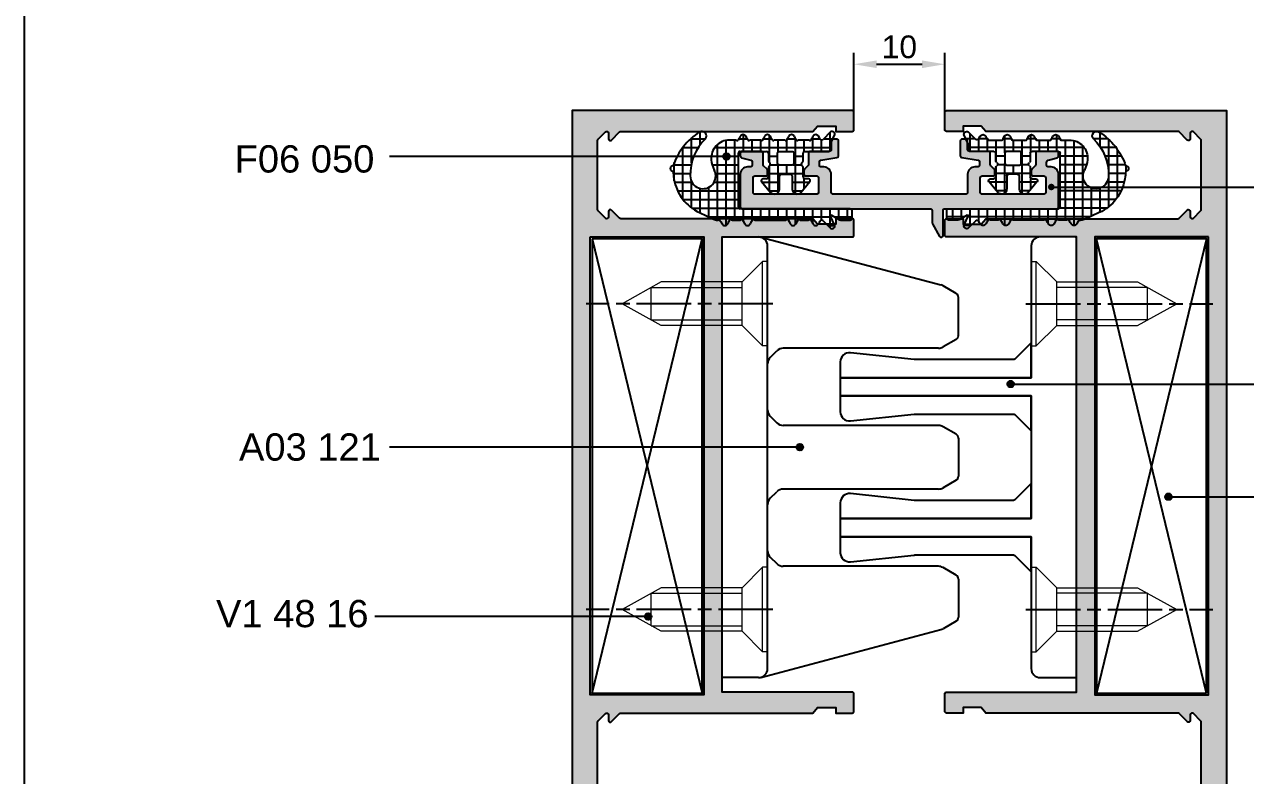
# Model space of a CAD drawing. Header units: millimetres. Extents: x -624 to 1947, y 11274 to 11571.
# Drawn here: x -623.6 to -489.2, y 11408.1 to 11490.7 of the extents above; entities that cross this region are included whole.
import ezdxf

# ---------------------------------------------------------------- set-up
doc = ezdxf.new("R2010")
doc.units = ezdxf.units.MM
for name, pattern in [('AM_ISO02W050', [7.5, 6, -1.5]), ('AM_ISO08W050', [18, 12, -1.5, 3, -1.5]), ('AM_ISO08W050x2', [9, 6, -0.75, 1.5, -0.75])]:
    doc.linetypes.add(name, pattern=pattern)
for name, color, linetype in [('AKSESUAR', 7, 'Continuous'), ('AM_7N', 4, 'AM_ISO08W050'), ('Antet', 7, 'Continuous'), ('FITIL', 11, 'Continuous'), ('mennteşe_k', 5, 'Continuous')]:
    doc.layers.add(name, color=color, linetype=linetype)
doc.styles.get("Standard").update_dxf_attribs({"font": 'arial.ttf'})
doc.dimstyles.new('ISO-25', dxfattribs={"dimtxt": 2.5, "dimasz": 2.5, "dimexe": 1.25, "dimexo": 0.625, "dimtad": 1, "dimtxsty": 'Standard', "dimcen": 2.5, "dimadec": 0, "dimazin": 0, "dimtfac": 1, "dimtmove": 0, "dimatfit": 3, "dimfxl": 1, "dimarcsym": 0})

# ---------------------------------------------------------------- blocks, each defined once
blk = doc.blocks.new('83')
at = {"color": 1, "linetype": 'Continuous', "lineweight": 15}
for p, q in [((-576.18, 12794.35), (-573.78, 12798.65)), ((-571.38, 12794.35), (-573.78, 12798.65)), ((-575.57, 12795.44), (-575.57, 12785.45)), ((-575.57, 12795.44), (-571.99, 12795.44)), ((-571.99, 12795.44), (-571.99, 12785.45)), ((-576.18, 12785.45), (-576.18, 12794.35)), ((-571.38, 12785.45), (-571.38, 12794.35)), ((-576.18, 12785.45), (-578.43, 12783.2)), ((-576.18, 12785.45), (-571.38, 12785.45)), ((-571.38, 12785.45), (-569.13, 12783.2)), ((-578.43, 12783.2), (-569.13, 12783.2)), ((-578.43, 12782.65), (-578.43, 12783.2)), ((-569.13, 12782.65), (-569.13, 12783.2)), ((-578.43, 12782.65), (-569.13, 12782.65))]:
    blk.add_line(p, q, dxfattribs=at)
blk = doc.blocks.new('*D124')
at = {"color": 0, "lineweight": -2}
for p, q in [((-532.3, 11480.71), (-532.3, 11487.58)), ((-522.3, 11480.71), (-522.3, 11487.58)), ((-529.8, 11486.33), (-524.8, 11486.33))]:
    blk.add_line(p, q, dxfattribs=at)
at = {"color": 0}
for points in [[(-529.8, 11486.75), (-529.8, 11485.91), (-532.3, 11486.33)], [(-524.8, 11485.91), (-524.8, 11486.75), (-522.3, 11486.33)]]:
    blk.add_solid(points, dxfattribs=at)
at = {"layer": 'Defpoints', "color": 0}
for p in [(-522.3, 11486.33), (-532.3, 11480.09), (-522.3, 11480.09)]:
    blk.add_point(p, dxfattribs=at)
at = {"color": 0, "insert": (-527.3, 11488.23), "char_height": 2.5, "attachment_point": 5}
blk.add_mtext('10', dxfattribs=at)
blk = doc.blocks.new('F06050')
at = {"layer": 'FITIL'}
h = blk.add_hatch(dxfattribs=at)
h.set_pattern_fill('NET', color=256, scale=0.3, angle=90, style=0)
h.set_pattern_definition([(90, (67.23765, 22865.2147), (0.9525, 6e-17), []), (7e-15, (67.23765, 22865.2147), (1e-16, -0.9525), [])])
h.paths.add_polyline_path([(-638.14, 11461.73, -0.247183), (-635.32, 11458.02, -0.030584), (-635.23, 11457.17, -1.021663), (-635.23, 11456.57, -0.173102), (-638.13, 11452.87, -0.859224), (-638.78, 11453.61, 0.212622), (-637.12, 11457.7, 1.28004), (-639.76, 11457.04, -0.103308), (-639.43, 11455.9, -0.436971), (-641.42, 11453.75), (-642.1, 11453.75, -0.162003), (-642.22, 11453.79, 0.443891), (-642.37, 11453.76, 0.00929), (-642.37, 11453.75), (-642.48, 11453.57), (-642.6, 11453.35), (-642.62, 11453.32, -0.57735), (-643.23, 11453.32), (-643.33, 11453.5), (-643.37, 11453.57), (-643.38, 11453.6), (-643.48, 11453.75, 0.00929), (-643.48, 11453.76, 0.443891), (-643.62, 11453.79, -0.162003), (-643.74, 11453.75), (-644.78, 11453.75, -0.162003), (-644.9, 11453.79, 0.443891), (-645.05, 11453.76, 0.00929), (-645.05, 11453.75), (-645.16, 11453.57), (-645.28, 11453.35), (-645.3, 11453.32, -0.57735), (-645.91, 11453.32), (-646.01, 11453.5), (-646.05, 11453.57), (-646.06, 11453.6), (-646.16, 11453.75, 0.00929), (-646.16, 11453.76, 0.443891), (-646.3, 11453.79, -0.162003), (-646.42, 11453.75), (-647.44, 11453.75, -0.162003), (-647.56, 11453.79, 0.443891), (-647.71, 11453.76, 0.00929), (-647.71, 11453.75), (-647.82, 11453.57), (-647.94, 11453.35), (-647.96, 11453.32, -0.57735), (-648.57, 11453.32), (-648.67, 11453.5), (-648.71, 11453.57), (-648.72, 11453.6), (-648.82, 11453.75, 0.00929), (-648.82, 11453.76, 0.443891), (-648.96, 11453.79, -0.162003), (-649.08, 11453.75), (-650.1, 11453.75, -0.162003), (-650.22, 11453.79, 0.443891), (-650.37, 11453.76, 0.00929), (-650.37, 11453.75), (-650.48, 11453.57), (-650.6, 11453.35), (-650.62, 11453.32, -0.57735), (-651.23, 11453.32), (-651.33, 11453.5), (-651.37, 11453.57), (-651.38, 11453.6, 0.098243), (-651.46, 11453.68, 0.374563), (-651.72, 11453.67), (-652.56, 11452.84, -0.753554), (-652.99, 11453.22), (-652.55, 11454.17, 0.109518), (-652.52, 11454.3), (-652.52, 11454.8, -0.414214), (-652.32, 11455), (-649.72, 11455, 0.414214), (-649.52, 11455.2), (-649.52, 11456.05, -0.267949), (-649.42, 11456.22, 0.57735), (-649.42, 11456.57, -0.267949), (-649.52, 11456.74), (-649.52, 11457.8, 0.414214), (-649.72, 11458), (-650.12, 11458, -0.63707), (-650.28, 11458.32), (-649.29, 11459.5, -0.700208), (-648.32, 11459.15), (-648.32, 11457.7, 0.414214), (-648.12, 11457.5), (-647.12, 11457.5, 0.414214), (-646.92, 11457.7), (-646.92, 11459.15, -0.700208), (-645.96, 11459.5), (-644.97, 11458.32, -0.63707), (-645.12, 11458), (-645.52, 11458, 0.414214), (-645.72, 11457.8), (-645.72, 11456.74, -0.267949), (-645.82, 11456.57, 0.57735), (-645.82, 11456.22, -0.267949), (-645.72, 11456.05), (-645.72, 11455.2, 0.414214), (-645.52, 11455), (-642.62, 11455, 0.414214), (-642.42, 11455.2), (-642.42, 11461.1, 0.414214), (-642.62, 11461.3), (-654.72, 11461.3, -0.414214), (-654.92, 11461.5), (-654.92, 11462.35, -0.414214), (-654.72, 11462.55), (-653.68, 11462.55, -0.131652), (-653.53, 11462.51), (-652.67, 11462.01, 0.73323), (-652.55, 11462.12), (-652.99, 11463.07, -0.8391), (-652.51, 11463.41), (-651.73, 11462.62, 0.370786), (-651.47, 11462.6, 0.103445), (-651.38, 11462.7), (-651.37, 11462.72), (-651.33, 11462.8), (-651.23, 11462.97, -0.57735), (-650.62, 11462.97), (-650.6, 11462.95), (-650.48, 11462.72), (-650.37, 11462.54, 0.00929), (-650.37, 11462.53, 0.443891), (-650.22, 11462.51, -0.162003), (-650.1, 11462.55), (-649.24, 11462.55, -0.162003), (-649.12, 11462.51, 0.443891), (-648.98, 11462.53, 0.00929), (-648.98, 11462.54), (-648.88, 11462.7), (-648.87, 11462.72), (-648.83, 11462.8), (-648.73, 11462.97, -0.57735), (-648.12, 11462.97), (-648.1, 11462.95), (-647.98, 11462.72), (-647.87, 11462.54, 0.00929), (-647.87, 11462.53, 0.443891), (-647.72, 11462.51, -0.162003), (-647.6, 11462.55), (-644.24, 11462.55, -0.162003), (-644.12, 11462.51, 0.443891), (-643.98, 11462.53, 0.00929), (-643.98, 11462.54), (-643.88, 11462.7), (-643.87, 11462.72), (-643.83, 11462.8), (-643.73, 11462.97, -0.57735), (-643.12, 11462.97), (-643.1, 11462.95), (-642.98, 11462.72), (-642.87, 11462.54, 0.00929), (-642.87, 11462.53, 0.443891), (-642.72, 11462.51, -0.162003), (-642.6, 11462.55), (-641.74, 11462.55, -0.162003), (-641.62, 11462.51, 0.443891), (-641.48, 11462.53, 0.00929), (-641.48, 11462.54), (-641.38, 11462.7), (-641.37, 11462.72), (-641.33, 11462.8), (-641.23, 11462.97, -0.57735), (-640.62, 11462.97), (-640.6, 11462.95), (-640.48, 11462.72), (-640.46, 11462.7, 0.267949), (-640.2, 11462.55), (-640.11, 11462.55, -0.109518), (-639.69, 11462.45)])
h.paths.add_polyline_path([(-648.52, 11455.2, 0.414214), (-648.32, 11455), (-646.92, 11455, 0.414214), (-646.72, 11455.2), (-646.72, 11456.3, 0.414214), (-646.92, 11456.5), (-648.32, 11456.5, 0.414214), (-648.52, 11456.3)], flags=16)
for p, q in [((-652.99, 11463.07), (-652.55, 11462.12)), ((-651.73, 11462.62), (-652.51, 11463.41)), ((-651.37, 11462.72), (-651.38, 11462.7)), ((-651.33, 11462.8), (-651.37, 11462.72)), ((-651.23, 11462.97), (-651.33, 11462.8)), ((-650.6, 11462.95), (-650.62, 11462.97)), ((-650.48, 11462.72), (-650.6, 11462.95)), ((-650.37, 11462.54), (-650.48, 11462.72)), ((-648.88, 11462.7), (-648.98, 11462.54)), ((-648.87, 11462.72), (-648.88, 11462.7)), ((-648.83, 11462.8), (-648.87, 11462.72)), ((-648.73, 11462.97), (-648.83, 11462.8)), ((-648.1, 11462.95), (-648.12, 11462.97)), ((-647.98, 11462.72), (-648.1, 11462.95)), ((-647.87, 11462.54), (-647.98, 11462.72)), ((-643.88, 11462.7), (-643.98, 11462.54)), ((-643.87, 11462.72), (-643.88, 11462.7)), ((-643.83, 11462.8), (-643.87, 11462.72)), ((-643.73, 11462.97), (-643.83, 11462.8)), ((-643.1, 11462.95), (-643.12, 11462.97)), ((-642.98, 11462.72), (-643.1, 11462.95)), ((-642.87, 11462.54), (-642.98, 11462.72)), ((-641.38, 11462.7), (-641.48, 11462.54)), ((-641.37, 11462.72), (-641.38, 11462.7)), ((-641.33, 11462.8), (-641.37, 11462.72)), ((-641.23, 11462.97), (-641.33, 11462.8)), ((-640.6, 11462.95), (-640.62, 11462.97)), ((-640.48, 11462.72), (-640.6, 11462.95)), ((-640.46, 11462.7), (-640.48, 11462.72)), ((-654.92, 11462.35), (-654.92, 11461.5)), ((-653.68, 11462.55), (-654.72, 11462.55)), ((-654.72, 11461.3), (-642.62, 11461.3)), ((-652.67, 11462.01), (-653.53, 11462.51)), ((-649.24, 11462.55), (-650.1, 11462.55)), ((-644.24, 11462.55), (-647.6, 11462.55)), ((-641.74, 11462.55), (-642.6, 11462.55)), ((-640.11, 11462.55), (-640.2, 11462.55)), ((-638.14, 11461.73), (-639.69, 11462.45)), ((-642.42, 11461.1), (-642.42, 11455.2)), ((-649.29, 11459.5), (-650.28, 11458.32)), ((-648.32, 11457.7), (-648.32, 11459.15)), ((-646.92, 11459.15), (-646.92, 11457.7)), ((-644.97, 11458.32), (-645.96, 11459.5)), ((-650.12, 11458), (-649.72, 11458)), ((-649.52, 11457.8), (-649.52, 11456.74)), ((-647.12, 11457.5), (-648.12, 11457.5)), ((-645.72, 11456.74), (-645.72, 11457.8)), ((-645.52, 11458), (-645.12, 11458)), ((-649.52, 11456.05), (-649.52, 11455.2)), ((-645.72, 11455.2), (-645.72, 11456.05)), ((-652.52, 11454.8), (-652.52, 11454.3)), ((-649.72, 11455), (-652.32, 11455)), ((-642.62, 11455), (-645.52, 11455)), ((-652.55, 11454.17), (-652.99, 11453.22)), ((-652.56, 11452.84), (-651.72, 11453.67)), ((-651.38, 11453.6), (-651.37, 11453.57)), ((-651.37, 11453.57), (-651.33, 11453.5)), ((-651.33, 11453.5), (-651.23, 11453.32)), ((-650.62, 11453.32), (-650.6, 11453.35)), ((-650.6, 11453.35), (-650.48, 11453.57)), ((-650.48, 11453.57), (-650.37, 11453.75)), ((-650.1, 11453.75), (-649.08, 11453.75)), ((-648.82, 11453.75), (-648.72, 11453.6)), ((-648.72, 11453.6), (-648.71, 11453.57)), ((-648.71, 11453.57), (-648.67, 11453.5)), ((-648.67, 11453.5), (-648.57, 11453.32)), ((-647.96, 11453.32), (-647.94, 11453.35)), ((-647.94, 11453.35), (-647.82, 11453.57)), ((-647.82, 11453.57), (-647.71, 11453.75)), ((-647.44, 11453.75), (-646.42, 11453.75)), ((-646.16, 11453.75), (-646.06, 11453.6)), ((-646.06, 11453.6), (-646.05, 11453.57)), ((-646.05, 11453.57), (-646.01, 11453.5)), ((-646.01, 11453.5), (-645.91, 11453.32)), ((-645.3, 11453.32), (-645.28, 11453.35)), ((-645.28, 11453.35), (-645.16, 11453.57)), ((-645.16, 11453.57), (-645.05, 11453.75)), ((-644.78, 11453.75), (-643.74, 11453.75)), ((-643.48, 11453.75), (-643.38, 11453.6)), ((-643.38, 11453.6), (-643.37, 11453.57)), ((-643.37, 11453.57), (-643.33, 11453.5)), ((-643.33, 11453.5), (-643.23, 11453.32)), ((-642.62, 11453.32), (-642.6, 11453.35)), ((-642.6, 11453.35), (-642.48, 11453.57)), ((-642.48, 11453.57), (-642.37, 11453.75)), ((-642.1, 11453.75), (-641.42, 11453.75))]:
    blk.add_line(p, q, dxfattribs=at)
blk.add_lwpolyline([(-646.92, 11455), (-648.32, 11455, -0.414214), (-648.52, 11455.2), (-648.52, 11456.3, -0.414214), (-648.32, 11456.5), (-646.92, 11456.5, -0.414214), (-646.72, 11456.3), (-646.72, 11455.2, -0.414214)], format="xyb", close=True, dxfattribs=at)
for centre, radius, start, end in [((-652.72, 11463.2), 0.3, 45, 205), ((-651.58, 11462.77), 0.2, 225, 306.3763), ((-651.64, 11462.85), 0.3, 306.3763, 330), ((-650.92, 11462.8), 0.35, 30, 150), ((-648.42, 11462.8), 0.35, 30, 150), ((-643.42, 11462.8), 0.35, 30, 150), ((-640.92, 11462.8), 0.35, 30, 150), ((-640.2, 11462.85), 0.3, 210, 270), ((-654.72, 11462.35), 0.2, 90, 180), ((-654.72, 11461.5), 0.2, 180, 270), ((-653.68, 11462.25), 0.3, 60, 90), ((-652.63, 11462.08), 0.0845, 240, 25), ((-650.28, 11462.59), 0.1, 208.9355, 211.0645), ((-650.28, 11462.59), 0.1, 211.0645, 306.8086), ((-650.1, 11462.35), 0.2, 90, 126.8086), ((-649.24, 11462.35), 0.2, 53.1914, 90), ((-649.06, 11462.59), 0.1, 233.1914, 328.9355), ((-649.06, 11462.59), 0.1, 328.9355, 331.0645), ((-647.78, 11462.59), 0.1, 208.9355, 211.0645), ((-647.78, 11462.59), 0.1, 211.0645, 306.8086), ((-647.6, 11462.35), 0.2, 90, 126.8086), ((-644.24, 11462.35), 0.2, 53.1914, 90), ((-644.06, 11462.59), 0.1, 233.1914, 328.9355), ((-644.06, 11462.59), 0.1, 328.9355, 331.0645), ((-642.78, 11462.59), 0.1, 208.9355, 211.0645), ((-642.78, 11462.59), 0.1, 211.0645, 306.8086), ((-642.6, 11462.35), 0.2, 90, 126.8086), ((-642.62, 11461.1), 0.2, 0, 90), ((-641.74, 11462.35), 0.2, 53.1914, 90), ((-641.56, 11462.59), 0.1, 233.1914, 328.9355), ((-641.56, 11462.59), 0.1, 328.9355, 331.0645), ((-640.11, 11461.55), 1, 65, 90), ((-640.25, 11457.2), 5, 9.463, 65), ((-648.87, 11459.15), 0.547, 0, 140), ((-646.37, 11459.15), 0.547, 40, 180), ((-638.52, 11457.7), 1.4, 0, 208.0085), ((-650.12, 11458.2), 0.2, 140, 270), ((-649.72, 11457.8), 0.2, 0, 90), ((-648.12, 11457.7), 0.2, 180, 270), ((-647.12, 11457.7), 0.2, 270, 360), ((-645.52, 11457.8), 0.2, 90, 180), ((-645.12, 11458.2), 0.2, 270, 40), ((-642.54, 11457.52), 5.42, 313.8732, 1.8875), ((-642.22, 11456.87), 7, 2.4557, 9.463), ((-649.32, 11456.74), 0.2, 180, 240), ((-649.32, 11456.05), 0.2, 120, 180), ((-649.52, 11456.4), 0.2, 300, 60), ((-645.72, 11456.4), 0.2, 120, 240), ((-645.92, 11456.74), 0.2, 300, 360), ((-645.92, 11456.05), 0.2, 0, 60), ((-642.32, 11455.68), 2.9, 4.4157, 28.0085), ((-641.87, 11458.79), 7, 302.2231, 341.5059), ((-635.22, 11456.87), 0.3, 268.7721, 91.2279), ((-652.32, 11454.8), 0.2, 90, 180), ((-649.72, 11455.2), 0.2, 270, 0), ((-645.52, 11455.2), 0.2, 180, 270), ((-642.62, 11455.2), 0.2, 270, 0), ((-641.42, 11455.75), 2, 270, 4.4157), ((-652.72, 11453.1), 0.3, 155, 303), ((-652.82, 11454.3), 0.3, 335, 360), ((-651.58, 11453.53), 0.2, 52.4436, 134.5799), ((-651.64, 11453.45), 0.3, 30, 52.4436), ((-650.92, 11453.5), 0.35, 210, 330), ((-650.28, 11453.71), 0.1, 53.1914, 148.9355), ((-650.28, 11453.71), 0.1, 148.9355, 151.0645), ((-650.1, 11453.95), 0.2, 233.1914, 270), ((-649.08, 11453.95), 0.2, 270, 306.8086), ((-648.9, 11453.71), 0.1, 31.0645, 126.8086), ((-648.9, 11453.71), 0.1, 28.9355, 31.0645), ((-648.26, 11453.5), 0.35, 210, 330), ((-647.62, 11453.71), 0.1, 53.1914, 148.9355), ((-647.62, 11453.71), 0.1, 148.9355, 151.0645), ((-647.44, 11453.95), 0.2, 233.1914, 270), ((-646.42, 11453.95), 0.2, 270, 306.8086), ((-646.24, 11453.71), 0.1, 31.0645, 126.8086), ((-646.24, 11453.71), 0.1, 28.9355, 31.0645), ((-645.6, 11453.5), 0.35, 210, 330), ((-644.96, 11453.71), 0.1, 53.1914, 148.9355), ((-644.96, 11453.71), 0.1, 148.9355, 151.0645), ((-644.78, 11453.95), 0.2, 233.1914, 270), ((-643.74, 11453.95), 0.2, 270, 306.8086), ((-643.56, 11453.71), 0.1, 31.0645, 126.8086), ((-643.56, 11453.71), 0.1, 28.9355, 31.0645), ((-642.92, 11453.5), 0.35, 210, 330), ((-642.28, 11453.71), 0.1, 53.1914, 148.9355), ((-642.28, 11453.71), 0.1, 148.9355, 151.0645), ((-642.1, 11453.95), 0.2, 233.1914, 270), ((-638.4, 11453.29), 0.5, 139.5433, 302.2231)]:
    blk.add_arc(centre, radius, start, end, dxfattribs=at)

msp = doc.modelspace()

# ---------------------------------------------------------------- hatches: boundary and pattern name
msp.add_hatch(color=7).paths.add_polyline_path([(-523.899, 11470.437), (-544.599, 11470.437, -0.4142136), (-544.799, 11470.637), (-544.799, 11474.237, -0.4142136), (-543.999, 11475.037), (-543.699, 11475.037, 0.4142136), (-543.499, 11475.237), (-543.499, 11475.584, 0.3398609), (-543.648, 11475.777), (-544.651, 11476.044, -0.3398609), (-544.799, 11476.237), (-544.799, 11476.537, -0.4142136), (-544.599, 11476.737), (-542.499, 11476.737, -0.4142136), (-542.299, 11476.537), (-542.299, 11475.303, 0.1989124), (-542.241, 11475.162), (-541.858, 11474.779, -0.1989124), (-541.799, 11474.637), (-541.799, 11474.237, -0.4142136), (-541.999, 11474.037), (-543.199, 11474.037, 0.4142136), (-543.399, 11473.837), (-543.399, 11472.237, 0.4142136), (-543.199, 11472.037), (-536.399, 11472.037, 0.4142136), (-536.199, 11472.237), (-536.199, 11473.837, 0.4142136), (-536.399, 11474.037), (-537.599, 11474.037, -0.4142136), (-537.799, 11474.237), (-537.799, 11474.637, -0.1989124), (-537.741, 11474.779), (-537.358, 11475.162, 0.1989124), (-537.299, 11475.303), (-537.299, 11476.537, -0.4142136), (-537.099, 11476.737), (-534.999, 11476.737, 0.4142136), (-534.799, 11476.937), (-534.799, 11477.887, -0.4142136), (-534.599, 11478.087), (-534.199, 11478.087, -0.4142136), (-533.999, 11477.887), (-533.999, 11476.252, -0.3696029), (-534.169, 11476.055), (-535.951, 11475.777, 0.3398609), (-536.099, 11475.584), (-536.099, 11475.237, 0.4142136), (-535.899, 11475.037), (-535.599, 11475.037, -0.4142136), (-534.799, 11474.237), (-534.799, 11472.237, 0.4142136), (-534.599, 11472.037), (-519.999, 11472.037, 0.4142136), (-519.799, 11472.237), (-519.799, 11474.237, -0.4142136), (-518.999, 11475.037), (-518.699, 11475.037, 0.4142136), (-518.499, 11475.237), (-518.499, 11475.584, 0.3398609), (-518.648, 11475.777), (-520.43, 11476.055, -0.3696029), (-520.599, 11476.252), (-520.599, 11477.887, -0.4142136), (-520.399, 11478.087), (-519.999, 11478.087, -0.4142136), (-519.799, 11477.887), (-519.799, 11476.937, 0.4142136), (-519.599, 11476.737), (-517.499, 11476.737, -0.4142136), (-517.299, 11476.537), (-517.299, 11475.303, 0.1989124), (-517.241, 11475.162), (-516.858, 11474.779, -0.1989124), (-516.799, 11474.637), (-516.799, 11474.237, -0.4142136), (-516.999, 11474.037), (-518.199, 11474.037, 0.4142136), (-518.399, 11473.837), (-518.399, 11472.237, 0.4142136), (-518.199, 11472.037), (-511.399, 11472.037, 0.4142136), (-511.199, 11472.237), (-511.199, 11473.837, 0.4142136), (-511.399, 11474.037), (-512.599, 11474.037, -0.4142136), (-512.799, 11474.237), (-512.799, 11474.637, -0.1989124), (-512.741, 11474.779), (-512.358, 11475.162, 0.1989124), (-512.299, 11475.303), (-512.299, 11476.537, -0.4142136), (-512.099, 11476.737), (-509.999, 11476.737, -0.4142136), (-509.799, 11476.537), (-509.799, 11476.237, -0.3398609), (-509.948, 11476.044), (-510.951, 11475.777, 0.3398609), (-511.099, 11475.584), (-511.099, 11475.237, 0.4142136), (-510.899, 11475.037), (-510.599, 11475.037, -0.4142136), (-509.799, 11474.237), (-509.799, 11470.637, -0.4142136), (-509.999, 11470.437), (-522.299, 11470.437, 0.4142136), (-522.499, 11470.237), (-522.499, 11467.487, -0.767327), (-522.873, 11467.387), (-523.673, 11468.773, -0.1316525), (-523.699, 11468.873), (-523.699, 11470.237, 0.4142136)])
at = {"layer": 'AKSESUAR', "linetype": 'ByBlock'}
h = msp.add_hatch(color=30, dxfattribs=at)
h.paths.add_polyline_path([(-532.299, 11390.235), (-532.299, 11393.235, 0.4142136), (-532.499, 11393.435), (-534.299, 11393.435), (-534.299, 11392.835), (-536.299, 11392.835), (-536.803, 11393.435), (-557.934, 11393.435, -0.1989124), (-558.075, 11393.494), (-558.958, 11394.377, 0.6681786), (-559.299, 11394.235), (-559.299, 11393.635, -0.6681786), (-559.641, 11393.494), (-560.441, 11394.294, -0.1989124), (-560.499, 11394.435), (-560.499, 11402.035, -0.1989124), (-560.441, 11402.177), (-559.641, 11402.977, -0.6681786), (-559.299, 11402.835), (-559.299, 11402.235, 0.6681786), (-558.958, 11402.094), (-558.075, 11402.977, -0.1989124), (-557.934, 11403.035), (-536.803, 11403.035), (-536.299, 11403.635), (-534.299, 11403.635), (-534.299, 11403.035), (-532.499, 11403.035, 0.4142136), (-532.299, 11403.235), (-532.299, 11405.135, 0.4142136), (-532.499, 11405.335), (-534.299, 11405.335), (-534.299, 11404.735), (-536.299, 11404.735), (-536.803, 11405.335), (-557.934, 11405.335, -0.1989124), (-558.075, 11405.394), (-558.958, 11406.277, 0.6681786), (-559.299, 11406.135), (-559.299, 11405.535, -0.6681786), (-559.641, 11405.394), (-560.441, 11406.194, -0.1989124), (-560.499, 11406.335), (-560.499, 11413.935, -0.1989124), (-560.441, 11414.077), (-559.641, 11414.877, -0.6681786), (-559.299, 11414.735), (-559.299, 11414.135, 0.6681786), (-558.958, 11413.994), (-558.075, 11414.877, -0.1989124), (-557.934, 11414.935), (-536.803, 11414.935), (-536.299, 11415.535), (-534.299, 11415.535), (-534.299, 11414.935), (-532.499, 11414.935, 0.4142136), (-532.299, 11415.135), (-532.299, 11417.035, 0.4142136), (-532.499, 11417.235), (-546.799, 11417.235), (-546.799, 11418.835), (-546.799, 11467.335), (-542.799, 11467.335), (-532.499, 11467.335, 0.4142136), (-532.299, 11467.535), (-532.299, 11469.135, 0.4142136), (-532.499, 11469.335), (-534.299, 11469.335), (-534.299, 11468.735), (-536.299, 11468.735), (-536.803, 11469.335), (-557.934, 11469.335, -0.1989124), (-558.075, 11469.394), (-558.958, 11470.277, 0.6681786), (-559.299, 11470.135), (-559.299, 11469.535, -0.6681786), (-559.641, 11469.394), (-560.441, 11470.194, -0.1989124), (-560.499, 11470.335), (-560.499, 11477.935, -0.1989124), (-560.441, 11478.077), (-559.641, 11478.877, -0.6681786), (-559.299, 11478.735), (-559.299, 11478.135, 0.6681786), (-558.958, 11477.994), (-558.075, 11478.877, -0.1989124), (-557.934, 11478.935), (-536.803, 11478.935), (-536.299, 11479.535), (-534.299, 11479.535), (-534.299, 11478.935), (-532.499, 11478.935, 0.4142136), (-532.299, 11479.135), (-532.299, 11481.035, 0.4142136), (-532.499, 11481.235), (-563.299, 11481.235), (-563.299, 11371.435, 0.4142136), (-563.099, 11371.235), (-561.415, 11371.235, 0.2679492), (-561.242, 11371.335), (-561.126, 11371.535, 0.1316525), (-561.099, 11371.635), (-561.099, 11372.035, 0.4142136), (-561.299, 11372.235), (-561.895, 11372.235, -0.5038104), (-562.182, 11372.623, -0.7405316), (-557.017, 11372.623, -0.5038104), (-557.304, 11372.235), (-557.899, 11372.235, 0.4142136), (-558.099, 11372.035), (-558.099, 11371.635, 0.1316525), (-558.073, 11371.535), (-557.957, 11371.335, 0.2679492), (-557.784, 11371.235), (-540.999, 11371.235, 0.4142136), (-540.799, 11371.435), (-540.799, 11371.923), (-541.299, 11372.235), (-540.799, 11372.548), (-540.799, 11373.723), (-541.299, 11374.035), (-540.799, 11374.348), (-540.799, 11375.523), (-541.299, 11375.835), (-540.799, 11376.148), (-540.799, 11377.323), (-541.299, 11377.635), (-540.799, 11377.948), (-540.799, 11378.635, 0.1989124), (-540.858, 11378.777), (-541.541, 11379.46, -0.1989124), (-541.599, 11379.601), (-541.599, 11380.935, -0.4142136), (-540.599, 11381.935), (-537.799, 11381.935, -0.4142136), (-536.799, 11380.935), (-536.799, 11378.848), (-536.299, 11378.535), (-536.799, 11378.223), (-536.799, 11377.048), (-536.299, 11376.735), (-536.799, 11376.423), (-536.799, 11375.248), (-536.299, 11374.935), (-536.799, 11374.623), (-536.799, 11373.448), (-536.299, 11373.135), (-536.799, 11372.823), (-536.799, 11371.735), (-536.299, 11371.235), (-532.499, 11371.235, 0.4142136), (-532.299, 11371.435), (-532.299, 11372.435, 0.4142136), (-532.499, 11372.635), (-534.599, 11372.635, -0.420959), (-534.799, 11372.84), (-534.599, 11381.547, -0.4075001), (-534.099, 11382.035), (-532.499, 11382.035, 0.4142136), (-532.299, 11382.235), (-532.299, 11384.635, 0.2679492), (-532.399, 11384.808), (-532.573, 11384.908, 0.1316525), (-532.673, 11384.935), (-533.099, 11384.935, 0.4142136), (-533.299, 11384.735), (-533.299, 11383.635, -0.4142136), (-533.499, 11383.435), (-535.087, 11383.435, -0.1049636), (-535.493, 11383.521), (-537.13, 11384.249, 0.1049636), (-537.536, 11384.335), (-540.999, 11384.335, -0.4142136), (-541.199, 11384.535), (-541.199, 11391.235, -0.4142136), (-540.999, 11391.435), (-533.499, 11391.435, -0.4142136), (-533.299, 11391.235), (-533.299, 11390.135, 0.4142136), (-533.099, 11389.935), (-532.673, 11389.935, 0.1316525), (-532.573, 11389.962), (-532.399, 11390.062, 0.2679492)])
h.paths.add_polyline_path([(-561.299, 11376.735), (-561.299, 11391.035, -0.4142136), (-560.899, 11391.435), (-557.362, 11391.435, -0.2216947), (-557.055, 11391.292), (-555.557, 11389.507, 0.7002075), (-555.204, 11389.635), (-555.204, 11391.435), (-543.299, 11391.435), (-543.299, 11373.235), (-555.204, 11373.235), (-555.204, 11376.335, 0.4142136), (-555.404, 11376.535), (-561.099, 11376.535, -0.4142136)], flags=16)
h.paths.add_polyline_path([(-561.299, 11467.335), (-548.799, 11467.335), (-548.799, 11416.935), (-561.299, 11416.935)], flags=16)
h = msp.add_hatch(color=30, dxfattribs=at)
h.paths.add_polyline_path([(-522.299, 11390.235), (-522.299, 11393.235, -0.4142136), (-522.099, 11393.435), (-520.299, 11393.435), (-520.299, 11392.835), (-518.299, 11392.835), (-517.796, 11393.435), (-496.665, 11393.435, 0.1989124), (-496.524, 11393.494), (-495.641, 11394.377, -0.6681786), (-495.299, 11394.235), (-495.299, 11393.635, 0.6681786), (-494.958, 11393.494), (-494.158, 11394.294, 0.1989124), (-494.099, 11394.435), (-494.099, 11402.035, 0.1989124), (-494.158, 11402.177), (-494.958, 11402.977, 0.6681786), (-495.299, 11402.835), (-495.299, 11402.235, -0.6681786), (-495.641, 11402.094), (-496.524, 11402.977, 0.1989124), (-496.665, 11403.035), (-517.796, 11403.035), (-518.299, 11403.635), (-520.299, 11403.635), (-520.299, 11403.035), (-522.099, 11403.035, -0.4142136), (-522.299, 11403.235), (-522.299, 11405.135, -0.4142136), (-522.099, 11405.335), (-520.299, 11405.335), (-520.299, 11404.735), (-518.299, 11404.735), (-517.796, 11405.335), (-496.665, 11405.335, 0.1989124), (-496.524, 11405.394), (-495.641, 11406.277, -0.6681786), (-495.299, 11406.135), (-495.299, 11405.535, 0.6681786), (-494.958, 11405.394), (-494.158, 11406.194, 0.1989124), (-494.099, 11406.335), (-494.099, 11413.935, 0.1989124), (-494.158, 11414.077), (-494.958, 11414.877, 0.6681786), (-495.299, 11414.735), (-495.299, 11414.135, -0.6681786), (-495.641, 11413.994), (-496.524, 11414.877, 0.1989124), (-496.665, 11414.935), (-517.796, 11414.935), (-518.299, 11415.535), (-520.299, 11415.535), (-520.299, 11414.935), (-522.099, 11414.935, -0.4142136), (-522.299, 11415.135), (-522.299, 11417.035, -0.4142136), (-522.099, 11417.235), (-507.799, 11417.235), (-507.799, 11418.835), (-507.799, 11467.335), (-511.799, 11467.335), (-522.099, 11467.335, -0.4142136), (-522.299, 11467.535), (-522.299, 11469.135, -0.4142136), (-522.099, 11469.335), (-520.299, 11469.335), (-520.299, 11468.735), (-518.299, 11468.735), (-517.796, 11469.335), (-496.665, 11469.335, 0.1989124), (-496.524, 11469.394), (-495.641, 11470.277, -0.6681786), (-495.299, 11470.135), (-495.299, 11469.535, 0.6681786), (-494.958, 11469.394), (-494.158, 11470.194, 0.1989124), (-494.099, 11470.335), (-494.099, 11477.935, 0.1989124), (-494.158, 11478.077), (-494.958, 11478.877, 0.6681786), (-495.299, 11478.735), (-495.299, 11478.135, -0.6681786), (-495.641, 11477.994), (-496.524, 11478.877, 0.1989124), (-496.665, 11478.935), (-517.796, 11478.935), (-518.299, 11479.535), (-520.299, 11479.535), (-520.299, 11478.935), (-522.099, 11478.935, -0.4142136), (-522.299, 11479.135), (-522.299, 11481.035, -0.4142136), (-522.099, 11481.235), (-491.299, 11481.235), (-491.299, 11371.435, -0.4142136), (-491.499, 11371.235), (-493.184, 11371.235, -0.2679492), (-493.357, 11371.335), (-493.473, 11371.535, -0.1316525), (-493.499, 11371.635), (-493.499, 11372.035, -0.4142136), (-493.299, 11372.235), (-492.704, 11372.235, 0.5038104), (-492.417, 11372.623, 0.7405316), (-497.582, 11372.623, 0.5038104), (-497.295, 11372.235), (-496.699, 11372.235, -0.4142136), (-496.499, 11372.035), (-496.499, 11371.635, -0.1316525), (-496.526, 11371.535), (-496.642, 11371.335, -0.2679492), (-496.815, 11371.235), (-513.599, 11371.235, -0.4142136), (-513.799, 11371.435), (-513.799, 11371.923), (-513.299, 11372.235), (-513.799, 11372.548), (-513.799, 11373.723), (-513.299, 11374.035), (-513.799, 11374.348), (-513.799, 11375.523), (-513.299, 11375.835), (-513.799, 11376.148), (-513.799, 11377.323), (-513.299, 11377.635), (-513.799, 11377.948), (-513.799, 11378.635, -0.1989124), (-513.741, 11378.777), (-513.058, 11379.46, 0.1989124), (-512.999, 11379.601), (-512.999, 11380.935, 0.4142136), (-513.999, 11381.935), (-516.799, 11381.935, 0.4142136), (-517.799, 11380.935), (-517.799, 11378.848), (-518.299, 11378.535), (-517.799, 11378.223), (-517.799, 11377.048), (-518.299, 11376.735), (-517.799, 11376.423), (-517.799, 11375.248), (-518.299, 11374.935), (-517.799, 11374.623), (-517.799, 11373.448), (-518.299, 11373.135), (-517.799, 11372.823), (-517.799, 11371.735), (-518.299, 11371.235), (-522.099, 11371.235, -0.4142136), (-522.299, 11371.435), (-522.299, 11372.435, -0.4142136), (-522.099, 11372.635), (-519.999, 11372.635, 0.420959), (-519.8, 11372.84), (-520, 11381.547, 0.4075001), (-520.499, 11382.035), (-522.099, 11382.035, -0.4142136), (-522.299, 11382.235), (-522.299, 11384.635, -0.2679492), (-522.199, 11384.808), (-522.026, 11384.908, -0.1316525), (-521.926, 11384.935), (-521.499, 11384.935, -0.4142136), (-521.299, 11384.735), (-521.299, 11383.635, 0.4142136), (-521.099, 11383.435), (-519.512, 11383.435, 0.1049636), (-519.106, 11383.521), (-517.469, 11384.249, -0.1049636), (-517.063, 11384.335), (-513.599, 11384.335, 0.4142136), (-513.399, 11384.535), (-513.399, 11391.235, 0.4142136), (-513.599, 11391.435), (-521.099, 11391.435, 0.4142136), (-521.299, 11391.235), (-521.299, 11390.135, -0.4142136), (-521.499, 11389.935), (-521.926, 11389.935, -0.1316525), (-522.026, 11389.962), (-522.199, 11390.062, -0.2679492)])
h.paths.add_polyline_path([(-493.299, 11376.735), (-493.299, 11391.035, 0.4142136), (-493.699, 11391.435), (-497.237, 11391.435, 0.2216947), (-497.544, 11391.292), (-499.042, 11389.507, -0.7002075), (-499.395, 11389.635), (-499.395, 11391.435), (-511.299, 11391.435), (-511.299, 11373.235), (-499.395, 11373.235), (-499.395, 11376.335, -0.4142136), (-499.195, 11376.535), (-493.499, 11376.535, 0.4142136)], flags=16)
h.paths.add_polyline_path([(-493.299, 11467.335), (-505.799, 11467.335), (-505.799, 11416.935), (-493.299, 11416.935)], flags=16)
at = {"layer": 'Antet'}
h = msp.add_hatch(dxfattribs=at)
h.set_pattern_fill('LINE', color=0, scale=0.5, angle=45, style=0)
h.set_pattern_definition([(45, (480.02667, 11440.33748), (-0.044194174, 0.044194174), [])])
edge = h.paths.add_edge_path()
edge.add_arc((-546.33, 11476.166), 0.362, 0, 360)
h = msp.add_hatch(color=0, dxfattribs=at)
h.set_gradient(color1=(77, 0, 0))
edge = h.paths.add_edge_path()
edge.add_arc((-510.586, 11472.822), 0.362, 0, 360)
h = msp.add_hatch(dxfattribs=at)
h.set_pattern_fill('LINE', color=0, scale=0.5, angle=45, style=0)
h.set_pattern_definition([(45, (511.29775, 11415.31747), (-0.044194174, 0.044194174), [])])
edge = h.paths.add_edge_path()
edge.add_arc((-515.058, 11451.146), 0.362, 0, 360)
h = msp.add_hatch(dxfattribs=at)
h.set_pattern_fill('LINE', color=0, scale=0.5, angle=45, style=0)
h.set_pattern_definition([(45, (488.096355, 11408.359315), (-0.044194174, 0.044194174), [])])
edge = h.paths.add_edge_path()
edge.add_arc((-538.26, 11444.188), 0.362, 0, 360)
h = msp.add_hatch(dxfattribs=at)
h.set_pattern_fill('LINE', color=0, scale=0.5, angle=45, style=0)
h.set_pattern_definition([(45, (528.663446, 11402.91854), (-0.044194174, 0.044194174), [])])
edge = h.paths.add_edge_path()
edge.add_arc((-497.693, 11438.747), 0.362, 0, 360)
h = msp.add_hatch(dxfattribs=at)
h.set_pattern_fill('LINE', color=0, scale=0.5, angle=45, style=0)
h.set_pattern_definition([(45, (471.42697, 11389.72437), (-0.044194174, 0.044194174), [])])
edge = h.paths.add_edge_path()
edge.add_arc((-554.929, 11425.553), 0.362, 0, 360)

# ---------------------------------------------------------------- linework, layer by layer
at = {"color": 140}
for p, q in [((-546.33, 11476.166), (-583.405, 11476.166)), ((-510.586, 11472.822), (-484.636, 11472.822)), ((-515.058, 11451.146), (-484.636, 11451.146)), ((-538.26, 11444.188), (-583.405, 11444.188)), ((-497.693, 11438.747), (-484.636, 11438.747)), ((-554.929, 11425.553), (-585.01, 11425.553))]:
    msp.add_line(p, q, dxfattribs=at)
at = {"color": 3}
for p, q in [((-561.099, 11417.135), (-548.999, 11467.135)), ((-561.099, 11467.135), (-548.999, 11417.135)), ((-493.499, 11417.135), (-505.599, 11467.135)), ((-493.499, 11467.135), (-505.599, 11417.135))]:
    msp.add_line(p, q, dxfattribs=at)
at = {"color": 0}
for points in [[(-560.499, 11406.335), (-560.499, 11413.935, -0.1989124), (-560.441, 11414.077), (-559.641, 11414.877, -0.6681786), (-559.299, 11414.735), (-559.299, 11414.135, 0.6681786), (-558.958, 11413.994), (-558.075, 11414.877, -0.1989124), (-557.934, 11414.935), (-536.803, 11414.935), (-536.299, 11415.535), (-534.299, 11415.535), (-534.299, 11414.935), (-532.499, 11414.935, 0.4142136), (-532.299, 11415.135), (-532.299, 11417.035, 0.4142136), (-532.499, 11417.235), (-546.799, 11417.235), (-546.799, 11418.835), (-546.799, 11467.335), (-542.799, 11467.335), (-532.499, 11467.335, 0.4142136), (-532.299, 11467.535), (-532.299, 11469.135, 0.4142136), (-532.499, 11469.335), (-534.299, 11469.335), (-534.299, 11468.735), (-536.299, 11468.735), (-536.803, 11469.335), (-557.934, 11469.335, -0.1989124), (-558.075, 11469.394), (-558.958, 11470.277, 0.6681786), (-559.299, 11470.135), (-559.299, 11469.535, -0.6681786), (-559.641, 11469.394), (-560.441, 11470.194, -0.1989124), (-560.499, 11470.335), (-560.499, 11477.935, -0.1989124), (-560.441, 11478.077), (-559.641, 11478.877, -0.6681786), (-559.299, 11478.735), (-559.299, 11478.135, 0.6681786), (-558.958, 11477.994), (-558.075, 11478.877, -0.1989124), (-557.934, 11478.935), (-536.803, 11478.935), (-536.299, 11479.535), (-534.299, 11479.535), (-534.299, 11478.935), (-532.499, 11478.935, 0.4142136), (-532.299, 11479.135), (-532.299, 11481.035, 0.4142136), (-532.499, 11481.235), (-563.299, 11481.235), (-563.299, 11371.435, 0.4142136)], [(-494.099, 11406.335), (-494.099, 11413.935, 0.1989124), (-494.158, 11414.077), (-494.958, 11414.877, 0.6681786), (-495.299, 11414.735), (-495.299, 11414.135, -0.6681786), (-495.641, 11413.994), (-496.524, 11414.877, 0.1989124), (-496.665, 11414.935), (-517.796, 11414.935), (-518.299, 11415.535), (-520.299, 11415.535), (-520.299, 11414.935), (-522.099, 11414.935, -0.4142136), (-522.299, 11415.135), (-522.299, 11417.035, -0.4142136), (-522.099, 11417.235), (-507.799, 11417.235), (-507.799, 11418.835), (-507.799, 11467.335), (-511.799, 11467.335), (-522.099, 11467.335, -0.4142136), (-522.299, 11467.535), (-522.299, 11469.135, -0.4142136), (-522.099, 11469.335), (-520.299, 11469.335), (-520.299, 11468.735), (-518.299, 11468.735), (-517.796, 11469.335), (-496.665, 11469.335, 0.1989124), (-496.524, 11469.394), (-495.641, 11470.277, -0.6681786), (-495.299, 11470.135), (-495.299, 11469.535, 0.6681786), (-494.958, 11469.394), (-494.158, 11470.194, 0.1989124), (-494.099, 11470.335), (-494.099, 11477.935, 0.1989124), (-494.158, 11478.077), (-494.958, 11478.877, 0.6681786), (-495.299, 11478.735), (-495.299, 11478.135, -0.6681786), (-495.641, 11477.994), (-496.524, 11478.877, 0.1989124), (-496.665, 11478.935), (-517.796, 11478.935), (-518.299, 11479.535), (-520.299, 11479.535), (-520.299, 11478.935), (-522.099, 11478.935, -0.4142136), (-522.299, 11479.135), (-522.299, 11481.035, -0.4142136), (-522.099, 11481.235), (-491.299, 11481.235), (-491.299, 11371.435, -0.4142136)]]:
    msp.add_lwpolyline(points, format="xyb", dxfattribs=at)
msp.add_lwpolyline([(-509.799, 11470.637), (-509.799, 11474.237, 0.4142136), (-510.599, 11475.037), (-510.899, 11475.037, -0.4142136), (-511.099, 11475.237), (-511.099, 11475.584, -0.3398609), (-510.951, 11475.777), (-509.948, 11476.044, 0.3398609), (-509.799, 11476.237), (-509.799, 11476.537, 0.4142136), (-509.999, 11476.737), (-512.099, 11476.737, 0.4142136), (-512.299, 11476.537), (-512.299, 11475.303, -0.1989124), (-512.358, 11475.162), (-512.741, 11474.779, 0.1989124), (-512.799, 11474.637), (-512.799, 11474.237, 0.4142136), (-512.599, 11474.037), (-511.399, 11474.037, -0.4142136), (-511.199, 11473.837), (-511.199, 11472.237, -0.4142136), (-511.399, 11472.037), (-518.199, 11472.037, -0.4142136), (-518.399, 11472.237), (-518.399, 11473.837, -0.4142136), (-518.199, 11474.037), (-516.999, 11474.037, 0.4142136), (-516.799, 11474.237), (-516.799, 11474.637, 0.1989124), (-516.858, 11474.779), (-517.241, 11475.162, -0.1989124), (-517.299, 11475.303), (-517.299, 11476.537, 0.4142136), (-517.499, 11476.737), (-519.599, 11476.737, -0.4142136), (-519.799, 11476.937), (-519.799, 11477.887, 0.4142136), (-519.999, 11478.087), (-520.399, 11478.087, 0.4142136), (-520.599, 11477.887), (-520.599, 11476.252, 0.3696029), (-520.43, 11476.055), (-518.648, 11475.777, -0.3398609), (-518.499, 11475.584), (-518.499, 11475.237, -0.4142136), (-518.699, 11475.037), (-518.999, 11475.037, 0.4142136), (-519.799, 11474.237), (-519.799, 11472.237, -0.4142136), (-519.999, 11472.037), (-534.599, 11472.037, -0.4142136), (-534.799, 11472.237), (-534.799, 11474.237, 0.4142136), (-535.599, 11475.037), (-535.899, 11475.037, -0.4142136), (-536.099, 11475.237), (-536.099, 11475.584, -0.3398609), (-535.951, 11475.777), (-534.169, 11476.055, 0.3696029), (-533.999, 11476.252), (-533.999, 11477.887, 0.4142136), (-534.199, 11478.087), (-534.599, 11478.087, 0.4142136), (-534.799, 11477.887), (-534.799, 11476.937, -0.4142136), (-534.999, 11476.737), (-537.099, 11476.737, 0.4142136), (-537.299, 11476.537), (-537.299, 11475.303, -0.1989124), (-537.358, 11475.162), (-537.741, 11474.779, 0.1989124), (-537.799, 11474.637), (-537.799, 11474.237, 0.4142136), (-537.599, 11474.037), (-536.399, 11474.037, -0.4142136), (-536.199, 11473.837), (-536.199, 11472.237, -0.4142136), (-536.399, 11472.037), (-543.199, 11472.037, -0.4142136), (-543.399, 11472.237), (-543.399, 11473.837, -0.4142136), (-543.199, 11474.037), (-541.999, 11474.037, 0.4142136), (-541.799, 11474.237), (-541.799, 11474.637, 0.1989124), (-541.858, 11474.779), (-542.241, 11475.162, -0.1989124), (-542.299, 11475.303), (-542.299, 11476.537, 0.4142136), (-542.499, 11476.737), (-544.599, 11476.737, 0.4142136), (-544.799, 11476.537), (-544.799, 11476.237, 0.3398609), (-544.651, 11476.044), (-543.648, 11475.777, -0.3398609), (-543.499, 11475.584), (-543.499, 11475.237, -0.4142136), (-543.699, 11475.037), (-543.999, 11475.037, 0.4142136), (-544.799, 11474.237), (-544.799, 11470.637, 0.4142136), (-544.599, 11470.437), (-523.899, 11470.437, -0.4142136), (-523.699, 11470.237), (-523.699, 11468.873, 0.1316525), (-523.673, 11468.773), (-522.873, 11467.387, 0.767327), (-522.499, 11467.487), (-522.499, 11470.237, -0.4142136), (-522.299, 11470.437), (-509.999, 11470.437, 0.4142136)], format="xyb", close=True, dxfattribs=at)
for points in [[(-561.299, 11467.335), (-548.799, 11467.335), (-548.799, 11416.935), (-561.299, 11416.935)], [(-493.299, 11467.335), (-505.799, 11467.335), (-505.799, 11416.935), (-493.299, 11416.935)]]:
    msp.add_lwpolyline(points, close=True, dxfattribs=at)
at = {"color": 3, "flags": 128}
for points in [[(-561.099, 11467.135), (-561.099, 11417.135), (-548.999, 11417.135), (-548.999, 11467.135)], [(-493.499, 11417.135), (-493.499, 11467.135), (-505.599, 11467.135), (-505.599, 11417.135)]]:
    msp.add_lwpolyline(points, close=True, dxfattribs=at)
at = {"color": 140, "linetype": 'AM_ISO02W050'}
msp.add_arc((-727.334, 11636.715), 360.822, 305.74215, 323.07124, dxfattribs=at)
at = {"layer": 'AM_7N', "linetype": 'AM_ISO08W050x2'}
for p, q in [((-541.212, 11459.979), (-561.772, 11459.979)), ((-513.387, 11459.979), (-492.827, 11459.979)), ((-541.212, 11426.335), (-561.772, 11426.335)), ((-513.387, 11426.335), (-492.827, 11426.335))]:
    msp.add_line(p, q, dxfattribs=at)
at = {"layer": 'Antet', "color": 140}
msp.add_lwpolyline([(-623.55, 11274.303), (-623.55, 11571.303), (-413.55, 11571.303), (-413.55, 11274.303)], close=True, dxfattribs=at)
at = {"layer": 'Antet', "color": 0}
for centre in [(-546.33, 11476.166), (-515.058, 11451.146), (-538.26, 11444.188), (-497.693, 11438.747), (-554.929, 11425.553)]:
    msp.add_circle(centre, 0.362, dxfattribs=at)
at = {"layer": 'mennteşe_k'}
for p, q in [((-542.543, 11467.302), (-522.743, 11462.052)), ((-541.799, 11419.835), (-541.799, 11466.335)), ((-521.049, 11461.114), (-522.499, 11461.951)), ((-520.799, 11456.489), (-520.799, 11460.681)), ((-521.049, 11456.056), (-522.499, 11455.219)), ((-541.507, 11454.075), (-540.789, 11454.792)), ((-522.999, 11455.085), (-540.082, 11455.085)), ((-541.507, 11447.595), (-540.789, 11446.878)), ((-522.999, 11446.585), (-540.082, 11446.585)), ((-521.049, 11445.614), (-522.499, 11446.451)), ((-520.799, 11445.181), (-520.799, 11440.989)), ((-521.049, 11440.556), (-522.499, 11439.719)), ((-541.507, 11438.575), (-540.789, 11439.292)), ((-522.999, 11439.585), (-540.082, 11439.585)), ((-541.507, 11432.095), (-540.789, 11431.378)), ((-522.999, 11431.085), (-540.082, 11431.085)), ((-521.049, 11430.114), (-522.499, 11430.951)), ((-520.799, 11429.681), (-520.799, 11425.489)), ((-521.049, 11425.056), (-522.499, 11424.219)), ((-542.543, 11418.869), (-522.743, 11424.119)), ((-542.799, 11418.835), (-546.799, 11418.835))]:
    msp.add_line(p, q, dxfattribs=at)
for points in [[(-511.799, 11467.335, 0.4142136), (-512.799, 11466.335), (-512.799, 11451.835), (-533.799, 11451.835), (-533.799, 11449.835), (-512.799, 11449.835), (-512.799, 11436.335), (-533.799, 11436.335), (-533.799, 11434.335), (-512.799, 11434.335), (-512.799, 11419.835, 0.4142136), (-511.799, 11418.835), (-507.999, 11418.835, 0.4142136), (-507.799, 11419.035), (-507.799, 11467.135, 0.4142136), (-507.999, 11467.335)], [(-532.695, 11454.58, 0.4452287), (-533.799, 11453.585), (-533.799, 11451.835), (-512.799, 11451.835), (-512.799, 11455.685), (-513.899, 11454.585), (-514.591, 11453.894, -0.1989124), (-514.732, 11453.835), (-525.559, 11453.835, -0.0261859), (-525.663, 11453.841)], [(-533.799, 11449.835), (-533.799, 11448.085, 0.4452287), (-532.695, 11447.091), (-525.663, 11447.83, -0.0261859), (-525.559, 11447.835), (-514.732, 11447.835, -0.1989124), (-514.591, 11447.777), (-513.899, 11447.085), (-512.799, 11445.985), (-512.799, 11449.835)], [(-532.695, 11439.08, 0.4452287), (-533.799, 11438.085), (-533.799, 11436.335), (-512.799, 11436.335), (-512.799, 11440.185), (-513.899, 11439.085), (-514.591, 11438.394, -0.1989124), (-514.732, 11438.335), (-525.559, 11438.335, -0.0261859), (-525.663, 11438.341)], [(-533.799, 11434.335), (-533.799, 11432.585, 0.4452287), (-532.695, 11431.591), (-525.663, 11432.33, -0.0261859), (-525.559, 11432.335), (-514.732, 11432.335, -0.1989124), (-514.591, 11432.277), (-513.899, 11431.585), (-512.799, 11430.485), (-512.799, 11434.335)]]:
    msp.add_lwpolyline(points, format="xyb", close=True, dxfattribs=at)
for centre, radius, start, end in [((-542.799, 11466.335), 1, 0, 90), ((-522.999, 11461.085), 1, 60, 75.14966), ((-521.299, 11460.681), 0.5, 0, 60), ((-521.299, 11456.489), 0.5, 300, 0), ((-540.082, 11454.085), 1, 90, 135), ((-522.999, 11456.085), 1, 270, 300), ((-540.799, 11453.368), 1, 135, 180), ((-540.799, 11448.302), 1, 180, 225), ((-540.082, 11447.585), 1, 225, 270), ((-522.999, 11445.585), 1, 60, 90), ((-521.299, 11445.181), 0.5, 0, 60), ((-521.299, 11440.989), 0.5, 300, 0), ((-540.799, 11437.868), 1, 135, 180), ((-540.082, 11438.585), 1, 90, 135), ((-522.999, 11440.585), 1, 270, 300), ((-540.799, 11432.802), 1, 180, 225), ((-540.082, 11432.085), 1, 225, 270), ((-522.999, 11430.085), 1, 60, 90), ((-521.299, 11429.681), 0.5, 0, 60), ((-521.299, 11425.489), 0.5, 300, 0), ((-522.999, 11425.085), 1, 284.85034, 300), ((-542.799, 11419.835), 1, 270, 0)]:
    msp.add_arc(centre, radius, start, end, dxfattribs=at)

# ---------------------------------------------------------------- block references
at = {"color": 1, "rotation": 180}
msp.add_blockref('F06050', (-1187.422, 22931.734), dxfattribs=at)
at = {"color": 1, "xscale": -1, "rotation": 180}
msp.add_blockref('F06050', (132.823, 22931.734), dxfattribs=at)
at = {"rotation": 90.00000000000001}
for p in [(12240.847, 12033.759), (12240.847, 12000.116)]:
    msp.add_blockref('83', p, dxfattribs=at)
at = {"xscale": -1, "rotation": 270}
for p in [(-13295.446, 12033.759), (-13295.446, 12000.116)]:
    msp.add_blockref('83', p, dxfattribs=at)

# ---------------------------------------------------------------- texts
at = {"layer": 'Antet', "char_height": 3, "width": 32.13086, "attachment_point": 1}
for s, insert in [('{F06 050}', (-600.428, 11477.414)), ('A0{\\fArial|b0|i0|c162|p34;3} 121', (-599.946, 11445.714)), ('{V1 48 16}', (-602.471, 11427.386))]:
    msp.add_mtext(s, dxfattribs=dict(at, insert=insert))

# ---------------------------------------------------------------- dimensions: what is measured, and where the dimension line sits
at = {"color": 1}
dim = msp.add_linear_dim(base=(-522.299, 11486.33), p1=(-532.299, 11480.085), p2=(-522.299, 11480.085), dimstyle='ISO-25', override={"dimlfac": 1}, dxfattribs=at)
dim.commit()
dim.dimension.update_dxf_attribs({"geometry": '*D124', "text_midpoint": (-527.299, 11488.231)})

doc.saveas('drawing.dxf')
